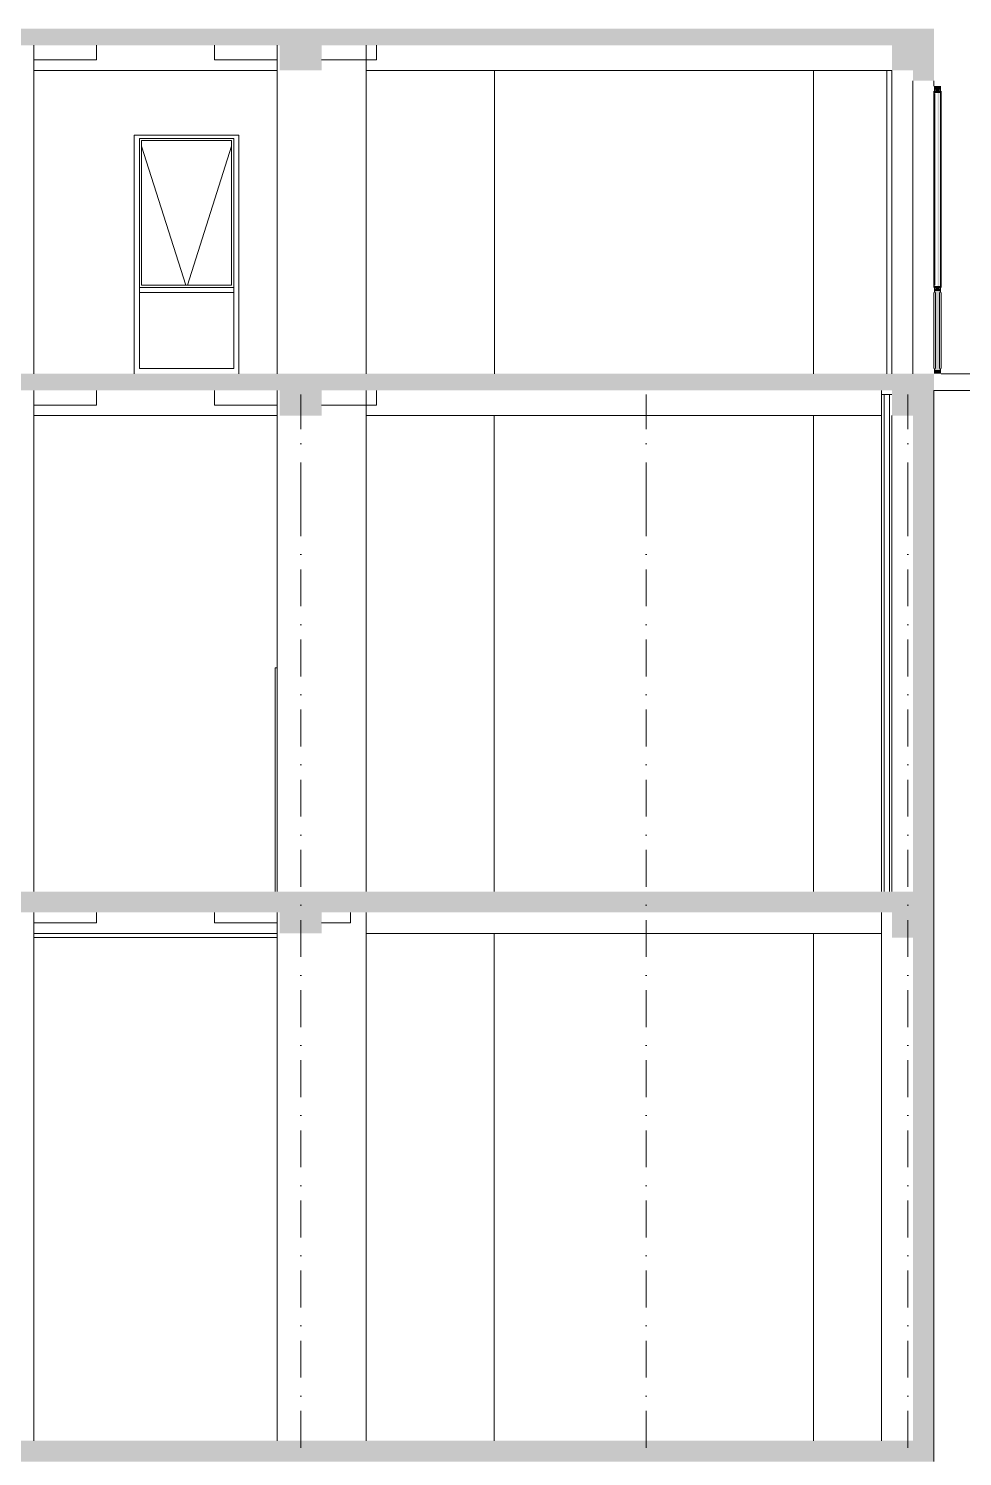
# Model space of a CAD drawing. Header units: millimetres. Extents: x 1499747 to 4230374, y -28481 to 441852.
# Drawn here: x 2537847 to 2546771, y -18997 to -5347 of the extents above; entities that cross this region are included whole.
import ezdxf
from ezdxf.xclip import XClip

# ---------------------------------------------------------------- set-up
doc = ezdxf.new("R2010")
doc.units = ezdxf.units.MM
doc.header["$MEASUREMENT"] = 0
doc.header["$XCLIPFRAME"] = 0
doc.linetypes.add('Штрихпунктирная', pattern=[670.277762, 352.777767, -176.388884, 0, -141.111112])
for name, color, linetype, lineweight in [('3 Разрез_22_Витражные окна_Ном._пера__1_Ном._пера__7', 7, 'Continuous', 18), ('3 Разрез_22_Витражные окна_Ном._пера__7', 7, 'Continuous', 18), ('3 Разрез_22_Витражные окна_Ном._пера__92_Ном._пера__233', 233, 'Continuous', 18), ('3 Разрез_22_Двери Archicad_Ном._пера__3_Ном._пера__30', 30, 'Continuous', 18), ('3 Разрез_22_Конструктив - Балки_Ном._пера__10_Ном._пера__134', 134, 'Continuous', 18), ('3 Разрез_22_Конструктив - Балки_Ном._пера__7', 7, 'Continuous', 18), ('3 Разрез_22_Конструктив - Колонны_Ном._пера__8_Ном._пера__12', 12, 'Continuous', 18), ('3 Разрез_22_Конструктив - Отвестрия для Шахты в перекрытие_Ном._пера__1_Ном._пера__7', 7, 'Continuous', 18), ('3 Разрез_22_Конструктив - Перекрытия_Ном._пера__1_Ном._пера__7', 7, 'Continuous', 18), ('3 Разрез_22_Конструктив - Перекрытия_Ном._пера__7', 7, 'Continuous', 18), ('3 Разрез_22_Конструктив - Стены Ненесущие Газоблок_Ном._пера__7', 7, 'Continuous', 18), ('3 Разрез_22_Конструктив - Стены Ненесущие_Ном._пера__1_Ном._пера__7', 7, 'Continuous', 18), ('3 Разрез_22_Конструктив - Стены Несущие_Ном._пера__87_Ном._пера__251', 251, 'Continuous', 18), ('3 Разрез_22_Окна Archicad_Ном._пера__87_Ном._пера__251', 251, 'Continuous', 18), ('3 Разрез_22_Элемент Модели - Оси_Ном._пера__2_Ном._пера__8', 8, 'Continuous', 18)]:
    doc.layers.add(name, color=color, linetype=linetype, lineweight=lineweight)
doc.layers.add('Чертеж и Рисунок', color=7, linetype='Continuous')

# ---------------------------------------------------------------- blocks, each defined once
blk = doc.blocks.new('Чертеж_3_22', base_point=(1450000, 29700))
at = {"layer": '3 Разрез_22_Витражные окна_Ном._пера__7', "linetype": 'Continuous'}
for points in [[(1440295, 21728), (1440304, 21728), (1440304, 21733), (1440310, 21733), (1440310, 21743), (1440350, 21743), (1440350, 21733), (1440359, 21733), (1440359, 21728), (1440365, 21728), (1440365, 21778), (1440295, 21778)], [(1440299, 21708), (1440304, 21708), (1440304, 21728), (1440299, 21728)], [(1440304, 21733), (1440304, 21713), (1440359, 21713), (1440359, 21733), (1440349, 21733), (1440349, 21728), (1440311, 21728), (1440311, 21733)], [(1440311, 21743), (1440311, 21728), (1440349, 21728), (1440349, 21743)], [(1440333, 19868), (1440349, 19868), (1440349, 21713), (1440333, 21713)], [(1440295, 19803), (1440310, 19803), (1440310, 19818), (1440350, 19818), (1440350, 19803), (1440365, 19803), (1440365, 19853), (1440350, 19853), (1440350, 19838), (1440310, 19838), (1440310, 19853), (1440295, 19853)], [(1440299, 19853), (1440304, 19853), (1440304, 19873), (1440299, 19873)], [(1440359, 19868), (1440304, 19868), (1440304, 19853), (1440310, 19853), (1440310, 19848), (1440311, 19848), (1440311, 19853), (1440349, 19853), (1440349, 19848), (1440350, 19848), (1440350, 19853), (1440359, 19853)], [(1440311, 19838), (1440349, 19838), (1440349, 19853), (1440311, 19853)], [(1440311, 19818), (1440311, 19063), (1440349, 19063), (1440349, 19818)], [(1440295, 19078), (1440295, 19028), (1440365, 19028), (1440365, 19078), (1440350, 19078), (1440350, 19063), (1440310, 19063), (1440310, 19078)]]:
    blk.add_hatch(color=256, dxfattribs=at).paths.add_polyline_path(points)
at = {"layer": '3 Разрез_22_Конструктив - Балки_Ном._пера__7', "linetype": 'Continuous'}
for points in [[(1434045, 22168), (1434045, 21928), (1434445, 21928), (1434445, 22168)], [(1439895, 22168), (1439895, 21928), (1440295, 21928), (1440295, 22168)], [(1434045, 18868), (1434045, 18628), (1434445, 18628), (1434445, 18868)], [(1439895, 18868), (1439895, 18628), (1440295, 18628), (1440295, 18868)], [(1434045, 13878), (1434045, 13678), (1434445, 13678), (1434445, 13878)], [(1439895, 13878), (1439895, 13638), (1440295, 13638), (1440295, 13878)]]:
    blk.add_hatch(color=256, dxfattribs=at).paths.add_polyline_path(points)
at = {"layer": '3 Разрез_22_Конструктив - Перекрытия_Ном._пера__7', "linetype": 'Continuous'}
for points in [[(1429795, 22168), (1438095, 22168), (1438095, 22328), (1429795, 22328)], [(1440295, 22168), (1440295, 22328), (1438095, 22328), (1438095, 22168)], [(1430295, 18868), (1438095, 18868), (1438095, 19028), (1430295, 19028)], [(1440295, 18868), (1440295, 19028), (1438095, 19028), (1438095, 18868)], [(1431295, 13878), (1438095, 13878), (1438095, 14078), (1431295, 14078)], [(1440295, 13878), (1440295, 14078), (1438095, 14078), (1438095, 13878)], [(1431095, 8628), (1438095, 8628), (1438095, 8828), (1431095, 8828)], [(1440295, 8828), (1438095, 8828), (1438095, 8628), (1440295, 8628)]]:
    blk.add_hatch(color=256, dxfattribs=at).paths.add_polyline_path(points)
at = {"layer": '3 Разрез_22_Конструктив - Стены Ненесущие Газоблок_Ном._пера__7', "linetype": 'Continuous'}
for points in [[(1440095, 21928), (1440095, 21828), (1440295, 21828), (1440295, 22168), (1440295, 22168), (1440295, 21928)], [(1440095, 18628), (1440095, 14078), (1440295, 14078), (1440295, 18628)], [(1440095, 13638), (1440095, 8828), (1440295, 8828), (1440295, 13638)]]:
    blk.add_hatch(color=256, dxfattribs=at).paths.add_polyline_path(points)
at = {"layer": '3 Разрез_22_Витражные окна_Ном._пера__1_Ном._пера__7', "linetype": 'Continuous'}
for p, q in [((1440295, 21428), (1440295, 21728)), ((1440299, 19873), (1440299, 21708)), ((1440304, 21629), (1440304, 21708)), ((1440359, 21606), (1440359, 21713)), ((1440365, 21428), (1440365, 21728)), ((1440359, 21480), (1440359, 21528)), ((1440295, 20028), (1440295, 21428)), ((1440359, 21354), (1440359, 21402)), ((1440365, 20028), (1440365, 21428)), ((1432705, 20028), (1432705, 21278)), ((1433155, 21278), (1432705, 21278)), ((1432725, 19873), (1432725, 21258)), ((1432725, 21258), (1433585, 21258)), ((1433605, 21278), (1433155, 21278)), ((1433585, 21258), (1433585, 19873)), ((1433605, 20028), (1433605, 21278)), ((1440359, 21227), (1440359, 21276)), ((1440304, 19873), (1440304, 21146)), ((1440359, 19868), (1440359, 21149)), ((1432705, 19828), (1432705, 20028)), ((1433605, 19828), (1433605, 20028)), ((1440295, 19853), (1440295, 20028)), ((1440365, 19853), (1440365, 20028)), ((1432705, 19853), (1433155, 19853)), ((1432705, 19078), (1432705, 19828)), ((1432705, 19803), (1433155, 19803)), ((1433585, 19873), (1432725, 19873)), ((1433155, 19853), (1433605, 19853)), ((1433155, 19803), (1433605, 19803)), ((1433605, 19078), (1433605, 19828)), ((1440295, 19078), (1440295, 19803)), ((1440310, 19803), (1440310, 19078)), ((1440350, 19803), (1440350, 19078)), ((1440365, 19078), (1440365, 19803)), ((1432705, 19078), (1433155, 19078)), ((1433155, 19078), (1433605, 19078))]:
    blk.add_line(p, q, dxfattribs=at)
at = {"layer": '3 Разрез_22_Витражные окна_Ном._пера__92_Ном._пера__233', "linetype": 'Continuous'}
for p, q in [((1440304, 21629), (1440304, 21146)), ((1440359, 21606), (1440359, 21528)), ((1440359, 21480), (1440359, 21402)), ((1440359, 21354), (1440359, 21276)), ((1432725, 21204), (1433147, 19873)), ((1433585, 21204), (1433163, 19873)), ((1440359, 21227), (1440359, 21149))]:
    blk.add_line(p, q, dxfattribs=at)
at = {"layer": '3 Разрез_22_Двери Archicad_Ном._пера__3_Ном._пера__30', "linetype": 'Continuous'}
for p, q in [((1434001, 16215), (1434001, 14078)), ((1434001, 16215), (1434020, 16215)), ((1434019, 11790), (1434019, 11726)), ((1434019, 11686), (1434019, 11622)), ((1434019, 11583), (1434019, 11519)), ((1434019, 11479), (1434019, 11415)), ((1434019, 11375), (1434019, 11312)), ((1434019, 11272), (1434019, 11208)), ((1434019, 11168), (1434019, 11105)), ((1434019, 11065), (1434019, 11001)), ((1434019, 10961), (1434019, 10897)), ((1434019, 10858), (1434019, 10794)), ((1434019, 10754), (1434019, 10690)), ((1434019, 10650), (1434019, 10587)), ((1434019, 10547), (1434019, 10483)), ((1434019, 10443), (1434019, 10380)), ((1434019, 10372), (1434019, 10309)), ((1434019, 10245), (1434019, 10309)), ((1434019, 10174), (1434019, 10238)), ((1434019, 10070), (1434019, 10134)), ((1434019, 9967), (1434019, 10030)), ((1434019, 9863), (1434019, 9927)), ((1434019, 9760), (1434019, 9823)), ((1434019, 9656), (1434019, 9720)), ((1434019, 9553), (1434019, 9616)), ((1434019, 9449), (1434019, 9513)), ((1434019, 9345), (1434019, 9409)), ((1434019, 9242), (1434019, 9306)), ((1434019, 9138), (1434019, 9202)), ((1434019, 9035), (1434019, 9098)), ((1434019, 8931), (1434019, 8995)), ((1434019, 8828), (1434019, 8891))]:
    blk.add_line(p, q, dxfattribs=at)
at = {"layer": '3 Разрез_22_Конструктив - Балки_Ном._пера__10_Ном._пера__134', "linetype": 'Continuous'}
for p, q in [((1431695, 21928), (1434020, 21928)), ((1439895, 21928), (1434870, 21928)), ((1431695, 18628), (1434020, 18628)), ((1439795, 18628), (1434870, 18628)), ((1431695, 13678), (1434020, 13678)), ((1439795, 13678), (1434870, 13678)), ((1431695, 13638), (1434020, 13638))]:
    blk.add_line(p, q, dxfattribs=at)
at = {"layer": '3 Разрез_22_Конструктив - Колонны_Ном._пера__8_Ном._пера__12', "linetype": 'Continuous'}
for p, q in [((1431695, 19028), (1431695, 22168)), ((1434870, 21928), (1434870, 22168)), ((1434020, 19028), (1434020, 22028)), ((1434870, 19028), (1434870, 21928)), ((1439845, 19028), (1439845, 21928)), ((1439895, 19028), (1439895, 21928)), ((1440365, 19028), (1441895, 19028)), ((1431695, 14078), (1431695, 18868)), ((1434870, 14078), (1434870, 18868)), ((1439795, 18828), (1439795, 18868)), ((1440295, 14078), (1440295, 18868)), ((1434020, 14078), (1434020, 18728)), ((1440295, 8828), (1440295, 14078)), ((1431695, 8828), (1431695, 13878)), ((1434870, 8828), (1434870, 13878)), ((1439795, 8828), (1439795, 13878)), ((1434020, 8828), (1434020, 13778)), ((1440295, 8628), (1440295, 8828))]:
    blk.add_line(p, q, dxfattribs=at)
at = {"layer": '3 Разрез_22_Конструктив - Отвестрия для Шахты в перекрытие_Ном._пера__1_Ном._пера__7', "linetype": 'Continuous'}
for p, q in [((1432294, 22028), (1432294, 22168)), ((1433420, 22028), (1433420, 22168)), ((1434020, 22028), (1434020, 22168)), ((1434970, 22028), (1434970, 22168)), ((1432294, 22028), (1431695, 22028)), ((1433420, 22028), (1434020, 22028)), ((1434445, 22028), (1434970, 22028)), ((1432294, 18728), (1432294, 18868)), ((1433420, 18728), (1433420, 18868)), ((1434020, 18728), (1434020, 18868)), ((1434970, 18728), (1434970, 18868)), ((1432294, 18728), (1431695, 18728)), ((1433420, 18728), (1434020, 18728)), ((1434445, 18728), (1434970, 18728)), ((1432295, 13778), (1432295, 13878)), ((1433420, 13778), (1433420, 13878)), ((1434020, 13778), (1434020, 13878)), ((1434720, 13778), (1434720, 13878)), ((1432295, 13778), (1431695, 13778)), ((1433420, 13778), (1434020, 13778)), ((1434445, 13778), (1434720, 13778))]:
    blk.add_line(p, q, dxfattribs=at)
at = {"layer": '3 Разрез_22_Конструктив - Перекрытия_Ном._пера__1_Ном._пера__7', "linetype": 'Continuous'}
blk.add_line((1440295, 18868), (1441895, 18868), dxfattribs=at)
at = {"layer": '3 Разрез_22_Конструктив - Стены Ненесущие_Ном._пера__1_Ном._пера__7', "linetype": 'Continuous'}
for p, q in [((1439795, 14078), (1439795, 18828)), ((1439795, 18828), (1439820, 18828)), ((1439820, 18828), (1439870, 18828)), ((1439820, 14078), (1439820, 18828)), ((1439870, 14078), (1439870, 18828)), ((1439870, 18828), (1439895, 18828)), ((1439895, 18628), (1439895, 14078))]:
    blk.add_line(p, q, dxfattribs=at)
at = {"layer": '3 Разрез_22_Конструктив - Стены Несущие_Ном._пера__87_Ном._пера__251', "linetype": 'Continuous'}
for p, q in [((1436097, 19028), (1436097, 21928)), ((1439145, 21928), (1439145, 19028)), ((1436094, 14078), (1436094, 18628)), ((1439145, 18628), (1439145, 14078)), ((1436094, 8828), (1436094, 13678)), ((1439145, 13678), (1439145, 8828))]:
    blk.add_line(p, q, dxfattribs=at)
at = {"layer": '3 Разрез_22_Окна Archicad_Ном._пера__87_Ном._пера__251', "linetype": 'Continuous'}
for p, q in [((1440095, 19028), (1440095, 21828)), ((1440295, 21828), (1440295, 21778)), ((1432655, 21308), (1433655, 21308)), ((1432655, 19028), (1432655, 21308)), ((1433655, 21308), (1433655, 19028))]:
    blk.add_line(p, q, dxfattribs=at)
at = {"layer": '3 Разрез_22_Элемент Модели - Оси_Ном._пера__2_Ном._пера__8', "linetype": 'Штрихпунктирная'}
for p, q in [((1434245, 17828), (1434245, 18828)), ((1437545, 17828), (1437545, 18828)), ((1440045, 17828), (1440045, 18828)), ((1434245, 17828), (1434245, 2828)), ((1437545, 17828), (1437545, 2828)), ((1440045, 17828), (1440045, 2828))]:
    blk.add_line(p, q, dxfattribs=at)

msp = doc.modelspace()

# ---------------------------------------------------------------- block references
at = {"layer": 'Чертеж и Рисунок', "linetype": 'Continuous'}
ref = msp.add_blockref('Чертеж_3_22', (2556202.85824, 2025.38887), dxfattribs=at)
XClip(ref).set_block_clipping_path([(1408000, 0), (1492000, 59400.0000000006)])

doc.saveas('drawing.dxf')
